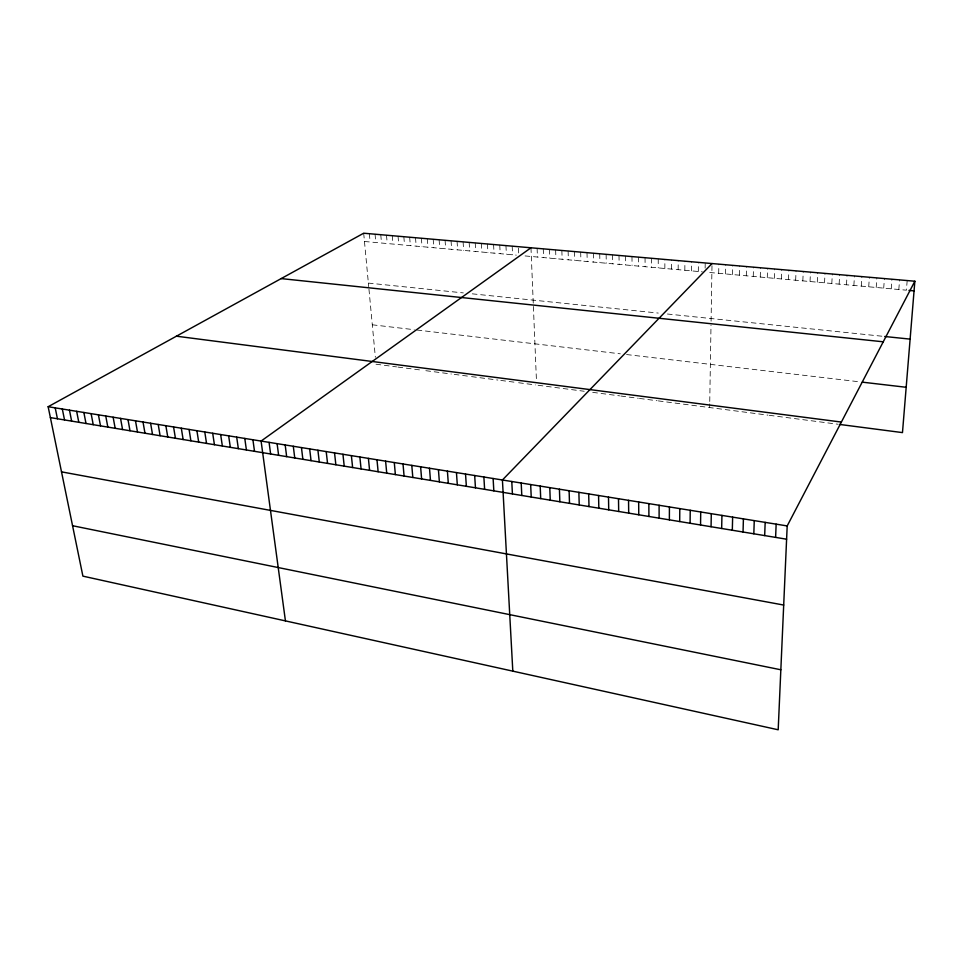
<?xml version="1.0" encoding="UTF-8"?>
<svg xmlns="http://www.w3.org/2000/svg" width="963" height="963" viewBox="0 0 963 963"><rect width="100%" height="100%" fill="white"/><g stroke="black" fill="none" stroke-linecap="round" stroke-linejoin="round"><path stroke-width="0.72" stroke-dasharray="4.82 3.61" d="M664.855 268.484L664.867 259.444M671.488 269.074L671.524 260.022M678.157 269.676L678.205 260.612M684.837 270.278L684.91 261.19M691.554 270.88L691.651 261.78M698.307 271.494L698.416 262.369M705.133 268.183L705.205 262.959M709.659 407.554L709.719 403.906M709.755 401.463L711.007 325.169M711.079 321.185L712.006 264.861M718.699 273.323L718.867 264.151M725.56 273.937L725.741 264.753M732.434 274.551L732.65 265.355M739.343 275.177L739.584 265.957M746.289 275.803L746.542 266.558M753.247 276.429L753.523 267.172M760.252 277.055L760.541 267.786M767.27 277.681L767.583 268.4M774.324 278.319L774.661 269.014M781.402 278.957L781.763 269.628M788.516 279.595L788.902 270.254M795.655 280.233L796.064 270.88M802.829 280.883L803.25 271.506M810.027 281.521L810.473 272.132M817.262 282.171L817.731 272.77M824.521 282.821L825.014 273.396M831.803 283.483L832.333 274.034M839.122 284.145L839.676 274.672M846.477 284.795L847.043 275.322M853.868 285.457L854.458 275.96M861.271 286.131L861.897 276.61M868.722 286.793L869.36 277.26M876.198 287.468L876.86 277.91M883.709 288.142L884.395 278.572M891.244 288.816L891.955 279.234M898.816 289.502L899.562 279.896M907.182 280.558L906.424 290.188L706.433 272.216M364.471 241.496L516.312 255.135M525.052 255.929L702.364 271.855M368.372 283.086L463.347 292.908M472.267 293.835L658.271 313.071M667.407 314.01L883.227 336.34M372.296 324.796L414.222 329.695M417.051 330.032L620.304 353.818M626.576 354.553L859.453 381.817M376.003 364.219L396.575 366.891M397.96 367.072L423.034 370.334M425.839 370.695L451.382 374.017M454.247 374.378L470.1 376.437M471.545 376.629L497.847 380.048M500.796 380.433L517.119 382.552M518.612 382.744L535.428 384.923M538.1 385.272L584.228 391.267M592.702 392.362L619.63 395.865M620.87 396.022L638.252 398.285M639.492 398.441L657.079 400.728M658.343 400.897L767.968 415.137M769.317 415.306L838.135 424.25M363.689 233.215L368.721 286.697M368.949 289.105L375.353 357.249M369.359 233.708L370.129 242.014M375.052 234.202L375.811 242.52M380.77 234.695L381.504 243.025M386.5 235.201L387.234 243.543M392.266 235.694L392.976 244.06M398.044 236.2L398.742 244.578M403.846 236.705L404.532 245.096M409.672 237.211L410.334 245.625M415.51 237.729L416.172 246.143M421.385 238.234L422.023 246.672M427.271 238.752L427.897 247.202M433.181 239.269L433.795 247.732M439.116 239.787L439.718 248.261M445.075 240.305L445.664 248.791M451.057 240.822L451.623 249.333M457.064 241.34L457.618 249.862M463.095 241.869L463.624 250.404M469.15 242.399L469.667 250.946M475.216 242.929L475.722 251.499M481.319 243.458L481.801 252.041M487.434 243.988L487.916 252.595M493.586 244.53L494.043 253.137M499.761 245.059L500.194 253.69M505.948 245.601L506.369 254.244M512.172 246.143L512.581 254.81M518.479 248.129L518.732 253.919M530.974 247.78L533.285 303.911M533.394 306.439L536.391 379.253M537.101 248.322L537.438 257.037M543.252 248.851L543.577 257.59M549.44 249.393L549.741 258.144M555.639 249.935L555.928 258.698M561.862 250.476L562.139 259.252M568.11 251.018L568.375 259.817M574.381 251.56L574.634 260.383M580.689 252.113L580.906 260.949M587.009 252.667L587.213 261.515M593.352 253.221L593.545 262.08M599.732 253.775L599.901 262.646M606.124 254.328L606.281 263.224M612.552 254.894L612.685 263.802M619.004 255.448L619.125 264.38M625.481 256.014L625.577 264.957M631.981 256.579L632.053 265.535M638.505 257.145L638.565 266.125M645.054 257.723L645.102 266.715M651.626 258.289L651.65 267.293M658.235 258.866L658.235 267.895"/><path stroke-width="1.44" d="M669.369 519.851L669.417 506.923M679.697 521.549L679.794 508.596M690.098 523.27L690.23 510.282M700.546 524.991L700.727 511.979M711.067 526.737L711.296 513.688M721.66 528.482L721.937 515.398M732.313 530.24L732.638 517.131M743.039 532.009L743.412 518.864M753.824 533.791L754.258 520.61M764.682 535.584L765.164 522.367M775.612 537.39L776.142 524.149M914.85 281.22L787.192 525.93L778.188 729.785L82.902 576.139L48.15 406.723L363.689 233.215L914.85 281.22L902.475 432.604L839.543 424.43M712.03 263.561L502.421 479.995L512.81 671.139M530.974 247.78L261.093 441.066L285.433 620.906M908.976 290.417L914.056 290.874M884.708 336.496L910.119 339.12M281.16 278.596L883.252 341.805M862.33 382.155L906.183 387.282M176.41 336.195L841.373 422.071M48.15 406.723L787.192 525.93M50.377 417.605L786.602 539.208M61.512 471.858L783.701 605.053M72.562 525.726L780.837 669.779M55.216 407.867L57.431 418.773M62.33 409.01L64.521 419.94M69.468 410.166L71.635 421.12M76.655 411.321L78.797 422.3M83.865 412.489L85.996 423.491M91.124 413.657L93.23 424.683M98.419 414.836L100.513 425.887M105.761 416.016L107.82 427.091M113.128 417.208L115.175 428.306M120.544 418.399L122.566 429.534M127.995 419.603L129.993 430.762M135.494 420.807L137.468 431.99M143.018 422.023L144.98 433.23M150.601 423.251L152.527 434.482M158.209 424.478L160.111 435.733M165.865 425.706L167.755 436.997M173.569 426.946L175.422 438.261M181.309 428.198L183.139 439.537M189.085 429.45L190.891 440.813M196.909 430.714L198.691 442.101M204.782 431.99L206.539 443.401M212.691 433.266L214.424 444.701M220.647 434.542L222.357 446.013M228.652 435.842L230.326 447.326M236.693 437.13L238.343 448.65M244.783 438.442L246.408 449.986M252.908 439.754L254.509 451.322M269.074 442.354L270.615 453.982M277.103 443.654L278.62 455.306M285.18 444.954L286.661 456.631M293.294 446.266L294.75 457.967M301.455 447.578L302.876 459.315M309.653 448.902L311.061 460.663M317.91 450.239L319.283 462.023M326.204 451.575L327.552 463.384M334.546 452.923L335.858 464.756M342.936 454.271L344.224 466.14M351.375 455.631L352.627 467.524M359.861 457.004L361.077 468.921M368.396 458.376L369.587 470.329M376.978 459.76L378.134 471.738M385.609 461.157L386.729 473.158M394.288 462.553L395.372 474.59M403.016 463.961L404.075 476.023M411.791 465.382L412.814 477.467M420.614 466.802L421.613 478.924M429.498 468.235L430.461 480.381M438.43 469.667L439.357 481.849M447.41 471.124L448.301 483.33M456.45 472.58L457.305 484.822M465.538 474.049L466.357 486.315M474.675 475.517L475.457 487.82M483.871 476.998L484.618 489.324M493.116 478.491L493.826 490.853M511.786 481.5L512.412 493.923M521.2 483.017L521.79 495.476M530.661 484.545L531.227 497.028M540.195 486.086L540.712 498.593M549.777 487.627L550.246 500.17M559.419 489.192L559.852 501.759M569.109 490.757L569.506 503.348M578.871 492.322L579.232 504.961M588.682 493.911L589.007 506.574M598.565 495.5L598.83 508.199M608.496 497.101L608.724 509.824M618.499 498.714L618.679 511.473M628.55 500.339L628.695 513.123M638.674 501.976L638.77 514.796M648.857 503.613L648.906 516.469M659.101 505.262L659.113 518.154"/></g></svg>
